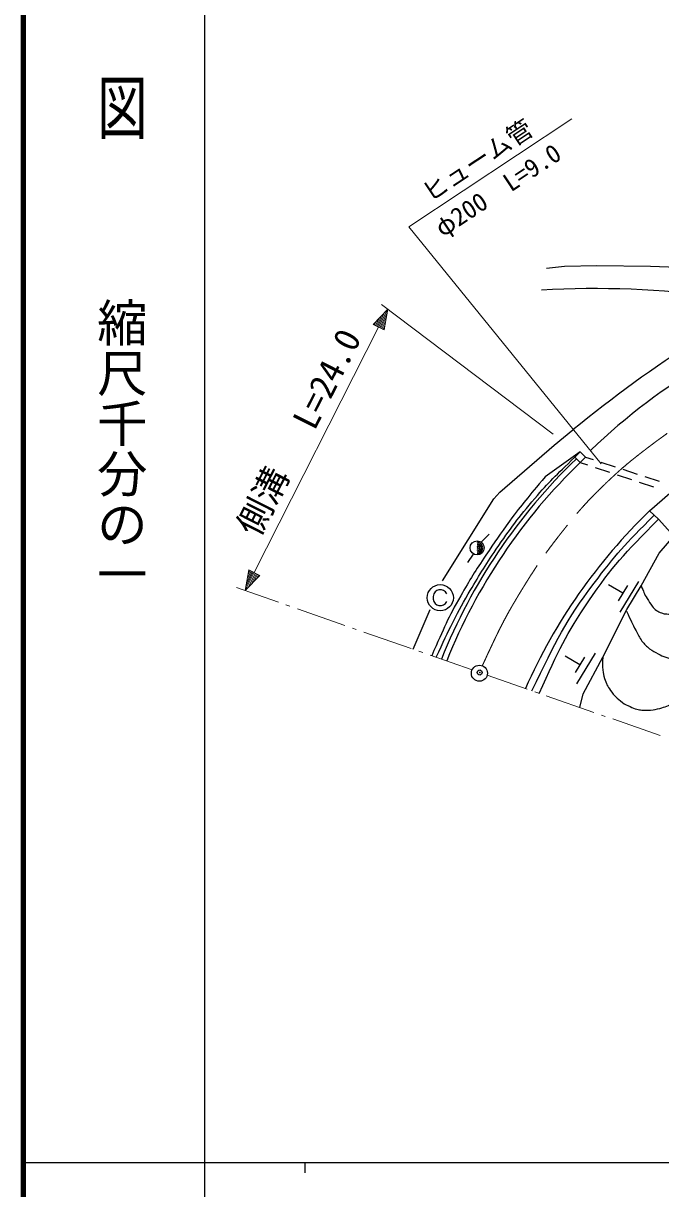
# Model space of a CAD drawing. Units: millimetres, scale not verified. Extents: x 40000 to 680000, y 20000 to 380000.
# Drawn here: x 40000 to 103360, y 202409 to 318263 of the extents above; entities that cross this region are included whole.
import ezdxf
from ezdxf.enums import TextEntityAlignment as Align

# ---------------------------------------------------------------- set-up
doc = ezdxf.new("R2010")
doc.units = ezdxf.units.MM
doc.header["$LTSCALE"] = 1000
doc.header["$PDMODE"] = 32
doc.header["$PDSIZE"] = 500
doc.linetypes.add('CHAIN', pattern=[18.5, 12, -1.5, 3.5, -1.5])
for name, color, linetype, lineweight in [('M-BGD', 7, 'Continuous', 25), ('M-BMK', 2, 'CHAIN', 13), ('M-BMK-HTXT', 7, 'Continuous', 13), ('M-BMK-SRVR', 3, 'Continuous', 25), ('M-STR-HTXT', 7, 'Continuous', 13), ('M-STR-STRC', 7, 'Continuous', 25), ('M-TTL', 2, 'Continuous', 140), ('M-TTL-BAND', 7, 'Continuous', 25)]:
    doc.layers.add(name, color=color, linetype=linetype, lineweight=lineweight)
doc.layers.add('M-OTRS', color=6, linetype='Continuous')
doc.styles.add('@ＭＳ ゴシック', font='')
doc.styles.add('ＭＳ ゴシック', font='')
doc.styles.get('@ＭＳ ゴシック').set_extended_font_data('@MS Gothic')
doc.styles.get('ＭＳ ゴシック').set_extended_font_data('MS Gothic')

msp = doc.modelspace()

# ---------------------------------------------------------------- linework, layer by layer
at = {"layer": 'M-BGD'}
for p, q in [((95346, 275670), (91889, 273189)), ((95367, 274596), (96094, 274355)), ((95894, 275143), (96643, 274896)), ((97402, 274645), (98827, 274175)), ((96853, 274104), (98277, 273632)), ((99587, 273925), (101011, 273454)), ((99037, 273381), (100461, 272909)), ((101220, 272658), (102644, 272187)), ((101771, 273204), (103195, 272733)), ((102261, 269805), (104257, 271561)), ((103128, 268963), (102261, 269805)), ((104681, 267277), (103128, 268963)), ((85518, 266681), (86298, 267465)), ((103192, 265583), (104681, 267277)), ((84201, 264651), (84754, 265503)), ((101415, 262354), (103192, 265583)), ((99604, 261612), (98160, 262449)), ((100067, 262377), (99142, 260846)), ((101142, 262773), (99292, 259711)), ((100000, 260000), (101415, 262354)), ((78739, 256040), (80441, 259984)), ((97605, 255242), (100000, 260000)), ((95309, 254499), (93865, 255337)), ((95771, 255265), (94847, 253734)), ((96846, 255660), (94997, 252598)), ((95657, 251611), (97605, 255242)), ((95307, 250251), (95657, 251611))]:
    msp.add_line(p, q, dxfattribs=at)
for points in [[(92017, 293935), (93795, 294104), (97012, 294189), (102346, 294104), (109543, 293850), (115744, 298025)], [(81677, 262822), (86767, 270990), (87360, 271667), (92779, 276324), (94641, 277848)]]:
    msp.add_lwpolyline(points, dxfattribs=at)
msp.add_lwpolyline([(95367, 274596), (95894, 275143), (95346, 275670), (94819, 275123)], close=True, dxfattribs=at)
msp.add_circle((85113, 266110), 700, dxfattribs=at)
for centre, radius, start, end in [((96808, 202517), 89374, 81.98184, 93.3994), ((137177, 233772), 58556, 105.65544, 134.11024), ((176299, 178377), 128696, 122.57827, 129.38308), ((134700, 233711), 57271, 133.91115, 158.11722), ((134353, 234012), 56276, 133.7989, 158.24478), ((141656, 229110), 56640, 134.07002, 156.01051), ((85113, 266110), 560, 270, 90), ((85113, 266110), 420, 270, 90), ((85113, 266110), 280, 270, 90), ((85113, 266110), 140, 270, 90), ((85113, 266110), 20, 270, 90)]:
    msp.add_arc(centre, radius, start, end, dxfattribs=at)
for points, knots in [([(81036, 255237), (82464, 258271), (82849, 259159), (84237, 261549), (85262, 263315), (85868, 264289), (87020, 265976), (88415, 268019), (89222, 269156), (90844, 271025), (92305, 272709), (92879, 273273), (94819, 275123)], [0, 0, 0, 0, 1, 1, 1, 2, 2, 2, 3, 3, 3, 4, 4, 4, 4]), ([(91889, 273189), (90149, 271115), (89651, 270551), (88338, 268767), (87382, 267468), (86863, 266728), (85977, 265380), (84958, 263832), (84390, 262960), (83476, 261348), (82200, 259100), (81860, 258246), (80596, 255391)], [0, 0, 0, 0, 1, 1, 1, 2, 2, 2, 3, 3, 3, 4, 4, 4, 4]), ([(101415, 262354), (101662, 261750), (101728, 261555), (102007, 261084), (102190, 260776), (102292, 260602), (102515, 260322), (102661, 260139), (102755, 260043), (102939, 259899), (103113, 259762), (103237, 259718), (103447, 259645), (103575, 259599), (103650, 259576), (103785, 259560), (104048, 259529), (104201, 259523), (104463, 259560), (104829, 259612), (105007, 259770), (105309, 259983), (106113, 260550), (106432, 261030), (107172, 261677), (107491, 261955), (107672, 262110), (108019, 262354), (108660, 262805), (109121, 262888), (109797, 263285), (110168, 263504), (110377, 263628), (110728, 263878), (111073, 264124), (111256, 264277), (111575, 264555), (112068, 264986), (112326, 265250), (112760, 265741), (114116, 267272), (114720, 268261), (116062, 269805), (116246, 270016), (116363, 270123), (116570, 270313), (116882, 270599), (117068, 270750), (117417, 270990), (117856, 271292), (118118, 271443), (118602, 271667), (118830, 271773), (118912, 271812), (119195, 271921)], [0, 0, 0, 0, 1, 1, 1, 2, 2, 2, 3, 3, 3, 4, 4, 4, 5, 5, 5, 6, 6, 6, 7, 7, 7, 8, 8, 8, 9, 9, 9, 10, 10, 10, 11, 11, 11, 12, 12, 12, 13, 13, 13, 14, 14, 14, 15, 15, 15, 16, 16, 16, 17, 17, 17, 18, 18, 18, 18]), ([(90547, 251915), (93071, 256994), (93822, 258767), (96743, 262612), (98872, 265416), (99787, 266443), (102723, 269357)], [0, 0, 0, 0, 1, 1, 1, 2, 2, 2, 2]), ([(91292, 251654), (93249, 256004), (93924, 257486), (96215, 260859), (98553, 264301), (99724, 265485), (103128, 268963)], [0, 0, 0, 0, 1, 1, 1, 2, 2, 2, 2]), ([(99975, 259814), (100393, 258877), (100500, 258605), (100907, 257867), (101128, 257464), (101228, 257221), (101499, 256851), (101748, 256511), (101932, 256351), (102261, 256089), (102563, 255848), (102766, 255760), (103108, 255581), (103397, 255430), (103561, 255346), (103870, 255242), (104159, 255145), (104328, 255101), (104632, 255073), (104928, 255045), (105099, 255035), (105394, 255073), (105999, 255149), (106338, 255224), (106918, 255411), (107257, 255521), (107441, 255601), (107765, 255750), (108074, 255892), (108241, 255988), (108527, 256173), (108765, 256328), (108903, 256412), (109119, 256597), (109671, 257068), (109932, 257389), (110389, 257951), (111333, 259111), (111708, 259877), (112591, 261084), (112938, 261559), (113143, 261819), (113522, 262269), (114080, 262931), (114407, 263294), (115046, 263878), (115603, 264387), (115953, 264630), (116570, 265063), (117081, 265422), (117386, 265596), (117925, 265910), (118666, 266342), (119099, 266553), (119872, 266926), (120326, 267145), (120586, 267256), (121057, 267434), (121674, 267667), (122031, 267766), (122666, 267942), (123323, 268124), (123690, 268234), (124359, 268365), (125181, 268527), (125645, 268604), (126476, 268704), (127992, 268886), (128846, 268958), (130371, 269043), (132022, 269135), (132582, 269130), (134604, 269127)], [0, 0, 0, 0, 1, 1, 1, 2, 2, 2, 3, 3, 3, 4, 4, 4, 5, 5, 5, 6, 6, 6, 7, 7, 7, 8, 8, 8, 9, 9, 9, 10, 10, 10, 11, 11, 11, 12, 12, 12, 13, 13, 13, 14, 14, 14, 15, 15, 15, 16, 16, 16, 17, 17, 17, 18, 18, 18, 19, 19, 19, 20, 20, 20, 21, 21, 21, 22, 22, 22, 23, 23, 23, 24, 24, 24, 24]), ([(97605, 255242), (97568, 254660), (97542, 254464), (97605, 253972), (97647, 253637), (97663, 253444), (97774, 253125), (97945, 252637), (98061, 252358), (98367, 251940), (98753, 251412), (99029, 251148), (99552, 250755), (99824, 250550), (100008, 250480), (100314, 250331), (100568, 250208), (100718, 250148), (100991, 250077), (101186, 250027), (101299, 250008), (101499, 249993), (101829, 249967), (102016, 249971), (102346, 249993), (102715, 250017), (102920, 250067), (103277, 250162), (103824, 250307), (104114, 250445), (104632, 250670), (105283, 250953), (105628, 251157), (106241, 251517), (107000, 251962), (107400, 252256), (108103, 252787), (109152, 253577), (109677, 254099), (110643, 254988), (112037, 256271), (112740, 257071), (114115, 258375), (114964, 259180), (115431, 259641), (116316, 260407), (116832, 260853), (117129, 261094), (117671, 261507), (118465, 262114), (118948, 262404), (119787, 262947), (120273, 263261), (120547, 263436), (121057, 263709), (121724, 264065), (122127, 264209), (122835, 264471), (123287, 264638), (123552, 264698), (124021, 264809), (124709, 264972), (125098, 265051), (125799, 265148), (126982, 265311), (127654, 265338), (128847, 265402), (129573, 265441), (129982, 265420), (130709, 265402), (131904, 265373), (132587, 265387), (133757, 265148), (133995, 265100), (134083, 265088), (134363, 265012)], [0, 0, 0, 0, 1, 1, 1, 2, 2, 2, 3, 3, 3, 4, 4, 4, 5, 5, 5, 6, 6, 6, 7, 7, 7, 8, 8, 8, 9, 9, 9, 10, 10, 10, 11, 11, 11, 12, 12, 12, 13, 13, 13, 14, 14, 14, 15, 15, 15, 16, 16, 16, 17, 17, 17, 18, 18, 18, 19, 19, 19, 20, 20, 20, 21, 21, 21, 22, 22, 22, 23, 23, 23, 24, 24, 24, 25, 25, 25, 25])]:
    msp.add_open_spline(points, degree=3, knots=knots, dxfattribs=at)
at = {"layer": 'M-BMK'}
msp.add_open_spline([(138622, 288743), (134059, 288551), (132645, 288595), (128892, 287911), (126826, 287534), (125657, 287341), (123647, 286735), (120260, 285714), (118334, 285176), (115095, 283754), (112798, 282746), (111497, 282182), (109343, 280894), (106359, 279110), (104696, 278074), (101933, 275963), (100205, 274644), (99269, 273852), (97706, 272341), (96259, 270941), (95483, 270111), (94221, 268541), (92198, 266023), (91130, 264544), (89451, 261784), (87763, 259008), (87262, 257925), (85628, 254397)], degree=3, knots=[0, 0, 0, 0, 1, 1, 1, 2, 2, 2, 3, 3, 3, 4, 4, 4, 5, 5, 5, 6, 6, 6, 7, 7, 7, 8, 8, 8, 9, 9, 9, 9], dxfattribs=at)
at = {"layer": 'M-BMK-HTXT'}
for p, q in [((65353, 260716), (61199, 262167)), ((66486, 260320), (66109, 260452)), ((71962, 258407), (67241, 260056)), ((73095, 258012), (72717, 258144)), ((78570, 256099), (73850, 257748)), ((79703, 255703), (79325, 255835)), ((84612, 253988), (80458, 255439)), ((90098, 252072), (86115, 253463)), ((91231, 251676), (90854, 251808)), ((96707, 249763), (91986, 251412)), ((97840, 249367), (97462, 249499)), ((103315, 247454), (98595, 249103))]:
    msp.add_line(p, q, dxfattribs=at)
at = {"layer": 'M-BMK-SRVR'}
msp.add_circle((85338, 253652), 800, dxfattribs=at)
at = {"layer": 'M-OTRS'}
msp.add_point((85366, 253725), dxfattribs=at)
at = {"layer": 'M-STR-HTXT'}
for p, q in [((94537, 308758), (78317, 298037)), ((97446, 274465), (78317, 298037)), ((76223, 289836), (74785, 288323)), ((76223, 289836), (75320, 288052)), ((75610, 290298), (92679, 277426)), ((76223, 289836), (75855, 287781)), ((75072, 288625), (74892, 288269)), ((74999, 288214), (75360, 288928)), ((75648, 289231), (75106, 288160)), ((75213, 288106), (75936, 289533)), ((75427, 287997), (76150, 289425)), ((76076, 289014), (75534, 287943)), ((75641, 287889), (76002, 288603)), ((62964, 263651), (75320, 288052)), ((74785, 288323), (75855, 287781)), ((75929, 288192), (75748, 287835)), ((62060, 261866), (62428, 263922)), ((62060, 261866), (62964, 263651)), ((62060, 261866), (63499, 263380)), ((62856, 263705), (62134, 262278)), ((62207, 262689), (62749, 263759)), ((62642, 263813), (62281, 263100)), ((63071, 263597), (62348, 262169)), ((62355, 263511), (62535, 263868)), ((63499, 263380), (62428, 263922)), ((62636, 262472), (63178, 263542)), ((63285, 263488), (62923, 262774)), ((63211, 263077), (63392, 263434))]:
    msp.add_line(p, q, dxfattribs=at)
at = {"layer": 'M-STR-STRC'}
for p, q in [((81123, 261873), (80928, 261743)), ((81318, 261938), (81123, 261873)), ((81578, 261938), (81318, 261938)), ((81773, 261873), (81578, 261938)), ((81968, 261743), (81773, 261873)), ((80798, 261548), (80733, 261288)), ((80733, 261288), (80733, 261028)), ((80733, 261028), (80798, 260768)), ((80928, 261743), (80798, 261548)), ((80798, 260768), (80928, 260573)), ((82098, 261548), (81968, 261743)), ((81968, 260573), (82098, 260768)), ((80928, 260573), (81123, 260443)), ((81123, 260443), (81318, 260378)), ((81318, 260378), (81578, 260378)), ((81578, 260378), (81773, 260443)), ((81773, 260443), (81968, 260573))]:
    msp.add_line(p, q, dxfattribs=at)
msp.add_circle((81448, 261158), 1300, dxfattribs=at)
at = {"layer": 'M-TTL'}
msp.add_line((40000, 380000), (40000, 20000), dxfattribs=at)
at = {"layer": 'M-TTL-BAND'}
for p, q in [((58000, 370000), (58000, 20000)), ((40000, 205000), (579000, 205000)), ((68000, 205000), (68000, 204000))]:
    msp.add_line(p, q, dxfattribs=at)

# ---------------------------------------------------------------- texts
at = {"layer": 'M-STR-HTXT', "style": 'ＭＳ ゴシック'}
for s, rotation, p in [('ヒューム管', 33.543, (85132, 304638)), ('φ200\u3000L=9.0', 33.465, (87168, 301677))]:
    msp.add_text(s, height=1833, rotation=rotation, dxfattribs=at).set_placement(p, align=Align.MIDDLE_CENTER)
for s, p in [('L=24.0', (69633, 277316)), ('側溝', (64048, 266725))]:
    msp.add_text(s, height=2566, rotation=63.143, dxfattribs=at).set_placement(p, align=Align.BOTTOM_LEFT)
at = {"layer": 'M-TTL-BAND', "style": '@ＭＳ ゴシック', "width": 1.4}
msp.add_text('平  面  図', height=3666, rotation=270, dxfattribs=at).set_placement((49777, 306475), align=Align.MIDDLE_RIGHT)
at = {"layer": 'M-TTL-BAND', "style": '@ＭＳ ゴシック'}
msp.add_text('縮尺千分の一', height=3666, rotation=270, dxfattribs=at).set_placement((49777, 261030), align=Align.MIDDLE_RIGHT)

doc.saveas('drawing.dxf')
